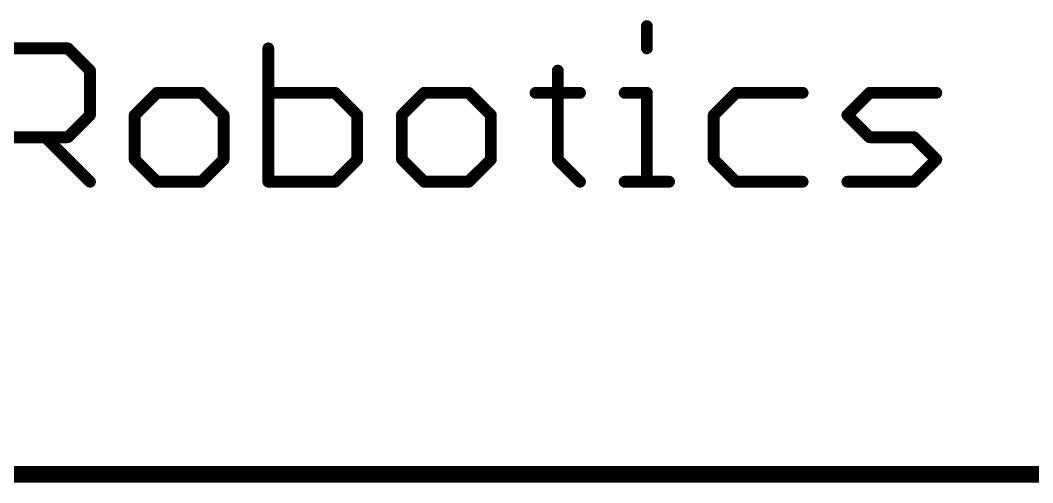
# Model space of a CAD drawing. Extents: x -84 to 54, y -45 to 6.
# Drawn here: x -73.07 to -57.83, y -43.82 to -36.85 of the extents above; entities that cross this region are included whole.
import ezdxf

# ---------------------------------------------------------------- set-up
doc = ezdxf.new("R2010")
doc.units = 0
doc.layers.add('20', color=7, linetype='CONTINUOUS')
doc.layers.add('25', color=253, linetype='CONTINUOUS')

msp = doc.modelspace()

# ---------------------------------------------------------------- linework, layer by layer
at = {"layer": '20', "const_width": 0.254}
msp.add_lwpolyline([(10.922, -43.688), (-83.82, -43.688)], dxfattribs=at)
at = {"layer": '25', "const_width": 0.1778}
for points in [[(-63.6377, -36.9381), (-63.6377, -37.2728)], [(-73.3585, -37.2728), (-72.3544, -37.2728)], [(-72.3544, -37.2728), (-72.0197, -37.6076)], [(-69.3359, -37.2728), (-69.3359, -39.2811)], [(-72.0197, -37.6076), (-72.0197, -38.277)], [(-64.9786, -37.6076), (-64.9786, -38.9464)], [(-71.0125, -37.9423), (-71.3472, -38.277)], [(-70.3431, -37.9423), (-71.0125, -37.9423)], [(-70.0084, -38.277), (-70.3431, -37.9423)], [(-68.3318, -37.9423), (-69.3359, -37.9423)], [(-67.9971, -38.277), (-68.3318, -37.9423)], [(-66.9899, -37.9423), (-67.3246, -38.277)], [(-66.3205, -37.9423), (-66.9899, -37.9423)], [(-65.9858, -38.277), (-66.3205, -37.9423)], [(-65.3133, -37.9423), (-64.6439, -37.9423)], [(-63.9724, -37.9423), (-63.6377, -37.9423)], [(-63.6377, -37.9423), (-63.6377, -39.2811)], [(-62.2968, -37.9423), (-62.6315, -38.277)], [(-61.2927, -37.9423), (-62.2968, -37.9423)], [(-60.6202, -38.277), (-60.2855, -37.9423)], [(-60.2855, -37.9423), (-59.2814, -37.9423)], [(-72.0197, -38.277), (-72.3544, -38.6117)], [(-71.3472, -38.277), (-71.3472, -38.9464)], [(-70.0084, -38.9464), (-70.0084, -38.277)], [(-67.9971, -38.9464), (-67.9971, -38.277)], [(-67.3246, -38.277), (-67.3246, -38.9464)], [(-65.9858, -38.9464), (-65.9858, -38.277)], [(-62.6315, -38.277), (-62.6315, -38.9464)], [(-60.2855, -38.6117), (-60.6202, -38.277)], [(-72.3544, -38.6117), (-73.3585, -38.6117)], [(-72.6891, -38.6117), (-72.0197, -39.2811)], [(-59.6161, -38.6117), (-60.2855, -38.6117)], [(-59.2814, -38.9464), (-59.6161, -38.6117)], [(-71.3472, -38.9464), (-71.0125, -39.2811)], [(-70.3431, -39.2811), (-70.0084, -38.9464)], [(-68.3318, -39.2811), (-67.9971, -38.9464)], [(-67.3246, -38.9464), (-66.9899, -39.2811)], [(-66.3205, -39.2811), (-65.9858, -38.9464)], [(-64.9786, -38.9464), (-64.6439, -39.2811)], [(-62.6315, -38.9464), (-62.2968, -39.2811)], [(-59.6161, -39.2811), (-59.2814, -38.9464)], [(-71.0125, -39.2811), (-70.3431, -39.2811)], [(-69.3359, -39.2811), (-68.3318, -39.2811)], [(-66.9899, -39.2811), (-66.3205, -39.2811)], [(-63.9724, -39.2811), (-63.303, -39.2811)], [(-62.2968, -39.2811), (-61.2927, -39.2811)], [(-60.6202, -39.2811), (-59.6161, -39.2811)]]:
    msp.add_lwpolyline(points, dxfattribs=at)
at = {"layer": '25', "const_width": 0.0889}
for points in [[(-63.5933, -36.9381, 1), (-63.6822, -36.9381)], [(-72.323, -37.2414, 1), (-72.3858, -37.3042)], [(-72.3544, -37.3173, 1), (-72.3544, -37.2284)], [(-69.2915, -37.2728, 1), (-69.3804, -37.2728)], [(-63.6822, -37.2728, 1), (-63.5933, -37.2728)], [(-71.9753, -37.6076, 1), (-72.0641, -37.6076)], [(-72.0511, -37.639, 1), (-71.9883, -37.5762)], [(-64.9342, -37.6076, 1), (-65.023, -37.6076)], [(-71.0125, -37.8979, 1), (-71.0125, -37.9868)], [(-70.9811, -37.9737, 1), (-71.0439, -37.9109)], [(-70.3117, -37.9109, 1), (-70.3745, -37.9737)], [(-70.3431, -37.9868, 1), (-70.3431, -37.8979)], [(-69.3359, -37.8979, 1), (-69.3359, -37.9868)], [(-68.3004, -37.9109, 1), (-68.3632, -37.9737)], [(-68.3318, -37.9868, 1), (-68.3318, -37.8979)], [(-66.9899, -37.8979, 1), (-66.9899, -37.9868)], [(-66.9585, -37.9737, 1), (-67.0213, -37.9109)], [(-66.2891, -37.9109, 1), (-66.3519, -37.9737)], [(-66.3205, -37.9868, 1), (-66.3205, -37.8979)], [(-65.3133, -37.8979, 1), (-65.3133, -37.9868)], [(-64.6439, -37.9868, 1), (-64.6439, -37.8979)], [(-63.9724, -37.8979, 1), (-63.9724, -37.9868)], [(-63.5933, -37.9423, 1), (-63.6822, -37.9423)], [(-63.6377, -37.9868, 1), (-63.6377, -37.8979)], [(-62.2968, -37.8979, 1), (-62.2968, -37.9868)], [(-62.2654, -37.9737, 1), (-62.3282, -37.9109)], [(-61.2927, -37.9868, 1), (-61.2927, -37.8979)], [(-60.2855, -37.8979, 1), (-60.2855, -37.9868)], [(-60.2541, -37.9737, 1), (-60.3169, -37.9109)], [(-59.2814, -37.9868, 1), (-59.2814, -37.8979)], [(-72.0641, -38.277, 1), (-71.9753, -38.277)], [(-71.9883, -38.3084, 1), (-72.0511, -38.2456)], [(-71.3786, -38.2456, 1), (-71.3158, -38.3084)], [(-71.3028, -38.277, 1), (-71.3916, -38.277)], [(-69.964, -38.277, 1), (-70.0529, -38.277)], [(-70.0398, -38.3084, 1), (-69.977, -38.2456)], [(-67.9527, -38.277, 1), (-68.0416, -38.277)], [(-68.0285, -38.3084, 1), (-67.9657, -38.2456)], [(-67.2802, -38.277, 1), (-67.3691, -38.277)], [(-67.356, -38.2456, 1), (-67.2932, -38.3084)], [(-65.9413, -38.277, 1), (-66.0302, -38.277)], [(-66.0172, -38.3084, 1), (-65.9544, -38.2456)], [(-62.5871, -38.277, 1), (-62.676, -38.277)], [(-62.6629, -38.2456, 1), (-62.6001, -38.3084)], [(-60.5888, -38.2456, 1), (-60.6516, -38.3084)], [(-60.6516, -38.2456, 1), (-60.5888, -38.3084)], [(-72.6577, -38.5803, 1), (-72.7205, -38.6431)], [(-72.3858, -38.5803, 1), (-72.323, -38.6431)], [(-72.3544, -38.6561, 1), (-72.3544, -38.5673)], [(-60.2855, -38.5673, 1), (-60.2855, -38.6561)], [(-60.3169, -38.6431, 1), (-60.2541, -38.5803)], [(-59.5847, -38.5803, 1), (-59.6475, -38.6431)], [(-59.6161, -38.6561, 1), (-59.6161, -38.5673)], [(-71.3158, -38.915, 1), (-71.3786, -38.9778)], [(-69.977, -38.9778, 1), (-70.0398, -38.915)], [(-67.9657, -38.9778, 1), (-68.0285, -38.915)], [(-67.2932, -38.915, 1), (-67.356, -38.9778)], [(-65.9544, -38.9778, 1), (-66.0172, -38.915)], [(-64.9472, -38.915, 1), (-65.01, -38.9778)], [(-62.6001, -38.915, 1), (-62.6629, -38.9778)], [(-59.25, -38.9778, 1), (-59.3128, -38.915)], [(-71.3916, -38.9464, 1), (-71.3028, -38.9464)], [(-70.0529, -38.9464, 1), (-69.964, -38.9464)], [(-68.0416, -38.9464, 1), (-67.9527, -38.9464)], [(-67.3691, -38.9464, 1), (-67.2802, -38.9464)], [(-66.0302, -38.9464, 1), (-65.9413, -38.9464)], [(-65.023, -38.9464, 1), (-64.9342, -38.9464)], [(-62.676, -38.9464, 1), (-62.5871, -38.9464)], [(-59.3128, -38.9778, 1), (-59.25, -38.915)], [(-72.0511, -39.3125, 1), (-71.9883, -39.2497)], [(-71.0125, -39.2367, 1), (-71.0125, -39.3255)], [(-71.0439, -39.3125, 1), (-70.9811, -39.2497)], [(-70.3745, -39.2497, 1), (-70.3117, -39.3125)], [(-70.3431, -39.3255, 1), (-70.3431, -39.2367)], [(-69.3804, -39.2811, 1), (-69.2915, -39.2811)], [(-69.3359, -39.2367, 1), (-69.3359, -39.3255)], [(-68.3632, -39.2497, 1), (-68.3004, -39.3125)], [(-68.3318, -39.3255, 1), (-68.3318, -39.2367)], [(-66.9899, -39.2367, 1), (-66.9899, -39.3255)], [(-67.0213, -39.3125, 1), (-66.9585, -39.2497)], [(-66.3519, -39.2497, 1), (-66.2891, -39.3125)], [(-66.3205, -39.3255, 1), (-66.3205, -39.2367)], [(-64.6753, -39.3125, 1), (-64.6125, -39.2497)], [(-63.9724, -39.2367, 1), (-63.9724, -39.3255)], [(-63.6822, -39.2811, 1), (-63.5933, -39.2811)], [(-63.303, -39.3255, 1), (-63.303, -39.2367)], [(-62.2968, -39.2367, 1), (-62.2968, -39.3255)], [(-62.3282, -39.3125, 1), (-62.2654, -39.2497)], [(-61.2927, -39.3255, 1), (-61.2927, -39.2367)], [(-60.6202, -39.2367, 1), (-60.6202, -39.3255)], [(-59.6475, -39.2497, 1), (-59.5847, -39.3125)], [(-59.6161, -39.3255, 1), (-59.6161, -39.2367)]]:
    msp.add_lwpolyline(points, format="xyb", dxfattribs=at)

doc.saveas('drawing.dxf')
